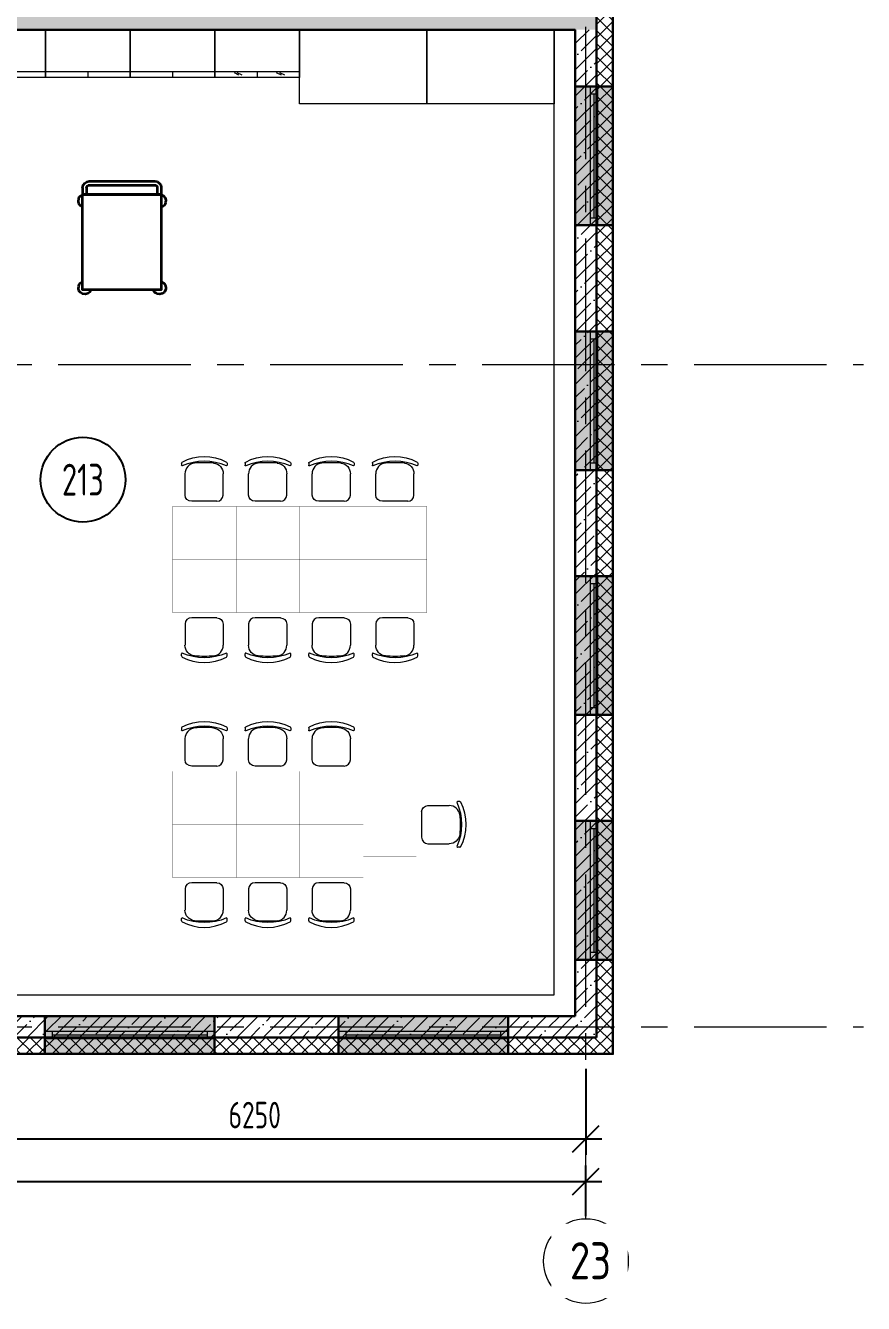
# Model space of a CAD drawing. Header units: millimetres. Extents: x -13407 to 95998, y -2719 to 109387.
# Drawn here: x 63128 to 71033, y -2719 to 9342 of the extents above; entities that cross this region are included whole.
import ezdxf
from ezdxf.enums import TextEntityAlignment as Align

# ---------------------------------------------------------------- set-up
doc = ezdxf.new("R2010")
doc.units = ezdxf.units.MM
doc.linetypes.add('CENTER', pattern=[2, 1.25, -0.25, 0.25, -0.25])
for name, color, linetype, lineweight in [('_ТХ_обор_комп принт', 30, 'Continuous', 13), ('АР_Маркер экспликации', 239, 'Continuous', 13), ('АР_Навесной фасад', 5, 'Continuous', 5), ('АР_Номер помещения', 1, 'Continuous', 25), ('АР_Окна БЛОК', 250, 'Continuous', 13), ('АР_Оси', 193, 'Continuous', 9), ('АР_Оси размеры', 164, 'Continuous', 9), ('АР_Подоконники', 163, 'Continuous', 9), ('АР_Помещения_площадь', 19, 'Continuous', 9), ('АР_Сущ Несущая стена', 202, 'Continuous', 30), ('АР_Утеплитель', 250, 'Continuous', 9), ('АР_Штриховка монолит', 250, 'Continuous', 9), ('ТХ_мебель передв', 250, 'Continuous', 13), ('ТХ_ОСНОВНОЙ', 103, 'Continuous', 25)]:
    doc.layers.add(name, color=color, linetype=linetype, lineweight=lineweight)
doc.layers.get('ТХ_ОСНОВНОЙ').off()
doc.styles.add('ISOCPEUR', font='isocpeur.ttf', dxfattribs={"width": 0.7})
doc.styles.get("Standard").update_dxf_attribs({"font": 'arial.ttf'})
doc.styles.add('ГОСТ 2.304', font='isocpeur.ttf', dxfattribs={"width": 0.7})
doc.dimstyles.new('СПДС', dxfattribs={"dimscale": 100, "dimtxt": 2.5, "dimasz": 2.5, "dimexe": 1.5, "dimexo": 0, "dimgap": 1, "dimtad": 1, "dimdec": 0, "dimrnd": 1, "dimtxsty": 'ГОСТ 2.304', "dimblk": 'OBLIQUE', "dimcen": 2.5, "dimdle": 1.5, "dimadec": 0, "dimazin": 2, "dimtfac": 0.75, "dimtdec": 0, "dimtmove": 1, "dimatfit": 3, "dimfxl": 1, "dimtolj": 1, "dimarcsym": 1})
pattern_1 = [(45, (-951587.81, 109892.1), (-123.743687, 123.743687), []), (45, (-951464.07, 109892.1), (-123.743687, 123.743687), [218.75, -43.75, 0, -43.75])]

# ---------------------------------------------------------------- blocks, each defined once
blk = doc.blocks.new('*U197')
h = blk.add_hatch(color=253)
h.dxf.hatch_style = 1
h.paths.add_polyline_path([(-1600, -140), (0, -140), (0, 220), (-1600, 220)])
at = {"color": 253, "lineweight": 30}
for p, q in [((-1600, -140), (-1600, 220)), ((0, -140), (0, 220))]:
    blk.add_line(p, q, dxfattribs=at)
at = {"color": 253}
for p, q in [((0, 220), (-1600, 220)), ((-1600, 70), (0, 70)), ((-1600, 0), (0, 0)), ((-1530, 0), (-1530, 70)), ((-1530, 35), (-70, 35)), ((-70, 0), (-70, 70)), ((-1600, -140), (0, -140)), ((-1600, -140), (-1600, -140)), ((-1600, -140), (-1600, -140)), ((0, -140), (0, -140)), ((0, -140), (0, -140))]:
    blk.add_line(p, q, dxfattribs=at)
blk = doc.blocks.new('*U198')
h = blk.add_hatch(color=253)
h.dxf.hatch_style = 1
h.paths.add_polyline_path([(-1600, -140), (0, -140), (0, 220), (-1600, 220)])
at = {"color": 253, "lineweight": 30}
for p, q in [((-1600, -140), (-1600, 220)), ((0, -140), (0, 220))]:
    blk.add_line(p, q, dxfattribs=at)
at = {"color": 253}
for p, q in [((0, 220), (-1600, 220)), ((-1600, 70), (0, 70)), ((-1600, 0), (0, 0)), ((-1530, 0), (-1530, 70)), ((-1530, 35), (-70, 35)), ((-70, 0), (-70, 70)), ((-1600, -140), (0, -140)), ((-1600, -140), (-1600, -140)), ((-1600, -140), (-1600, -140)), ((0, -140), (0, -140)), ((0, -140), (0, -140))]:
    blk.add_line(p, q, dxfattribs=at)
blk = doc.blocks.new('*U200')
h = blk.add_hatch(color=253)
h.dxf.hatch_style = 1
h.paths.add_polyline_path([(-1310, -140), (0, -140), (0, 220), (-1310, 220)])
at = {"color": 253, "lineweight": 30}
for p, q in [((-1310, -140), (-1310, 220)), ((0, -140), (0, 220))]:
    blk.add_line(p, q, dxfattribs=at)
at = {"color": 253}
for p, q in [((0, 220), (-1310, 220)), ((-1310, 70), (0, 70)), ((-1310, 0), (0, 0)), ((-1240, 0), (-1240, 70)), ((-1240, 35), (-70, 35)), ((-70, 0), (-70, 70)), ((-1310, -140), (0, -140)), ((-1310, -140), (-1310, -140)), ((-1310, -140), (-1310, -140)), ((0, -140), (0, -140)), ((0, -140), (0, -140))]:
    blk.add_line(p, q, dxfattribs=at)
blk = doc.blocks.new('*U201')
h = blk.add_hatch(color=253)
h.dxf.hatch_style = 1
h.paths.add_polyline_path([(-1310, -140), (0, -140), (0, 220), (-1310, 220)])
at = {"color": 253, "lineweight": 30}
for p, q in [((-1310, -140), (-1310, 220)), ((0, -140), (0, 220))]:
    blk.add_line(p, q, dxfattribs=at)
at = {"color": 253}
for p, q in [((0, 220), (-1310, 220)), ((-1310, 70), (0, 70)), ((-1310, 0), (0, 0)), ((-1240, 0), (-1240, 70)), ((-1240, 35), (-70, 35)), ((-70, 0), (-70, 70)), ((-1310, -140), (0, -140)), ((-1310, -140), (-1310, -140)), ((-1310, -140), (-1310, -140)), ((0, -140), (0, -140)), ((0, -140), (0, -140))]:
    blk.add_line(p, q, dxfattribs=at)
blk = doc.blocks.new('*U214')
h = blk.add_hatch(color=253)
h.dxf.hatch_style = 1
h.paths.add_polyline_path([(-1310, -140), (0, -140), (0, 220), (-1310, 220)])
at = {"color": 253, "lineweight": 30}
for p, q in [((-1310, -140), (-1310, 220)), ((0, -140), (0, 220))]:
    blk.add_line(p, q, dxfattribs=at)
at = {"color": 253}
for p, q in [((0, 220), (-1310, 220)), ((-1310, 70), (0, 70)), ((-1310, 0), (0, 0)), ((-1240, 0), (-1240, 70)), ((-1240, 35), (-70, 35)), ((-70, 0), (-70, 70)), ((-1310, -140), (0, -140)), ((-1310, -140), (-1310, -140)), ((-1310, -140), (-1310, -140)), ((0, -140), (0, -140)), ((0, -140), (0, -140))]:
    blk.add_line(p, q, dxfattribs=at)
blk = doc.blocks.new('*U215')
h = blk.add_hatch(color=253)
h.dxf.hatch_style = 1
h.paths.add_polyline_path([(-1310, -140), (0, -140), (0, 220), (-1310, 220)])
at = {"color": 253, "lineweight": 30}
for p, q in [((-1310, -140), (-1310, 220)), ((0, -140), (0, 220))]:
    blk.add_line(p, q, dxfattribs=at)
at = {"color": 253}
for p, q in [((0, 220), (-1310, 220)), ((-1310, 70), (0, 70)), ((-1310, 0), (0, 0)), ((-1240, 0), (-1240, 70)), ((-1240, 35), (-70, 35)), ((-70, 0), (-70, 70)), ((-1310, -140), (0, -140)), ((-1310, -140), (-1310, -140)), ((-1310, -140), (-1310, -140)), ((0, -140), (0, -140)), ((0, -140), (0, -140))]:
    blk.add_line(p, q, dxfattribs=at)
blk = doc.blocks.new('_Oblique')
at = {"color": 253, "linetype": 'ByBlock', "lineweight": -2}
blk.add_line((-0.5, -0.5), (0.5, 0.5), dxfattribs=at)
blk = doc.blocks.new('*D312')
at = {"layer": 'АР_Оси размеры', "color": 253, "lineweight": -2, "ltscale": 100, "transparency": 16777216}
for p, q in [((68415, -505), (68415, -1316)), ((62165, -744), (62165, -1316)), ((62015, -1166), (68565, -1166))]:
    blk.add_line(p, q, dxfattribs=at)
at = {"layer": 'АР_Оси размеры', "color": 253, "lineweight": -2, "ltscale": 100, "transparency": 16777216, "xscale": 250, "yscale": 250, "zscale": 250, "rotation": 180}
blk.add_blockref('_Oblique', (62165, -1166), dxfattribs=at)
at = {"layer": 'АР_Оси размеры', "color": 253, "lineweight": -2, "ltscale": 100, "transparency": 16777216, "xscale": 250, "yscale": 250, "zscale": 250}
blk.add_blockref('_Oblique', (68415, -1166), dxfattribs=at)
at = {"layer": 'АР_Оси размеры', "color": 253, "ltscale": 100, "transparency": 16777216, "insert": (65290, -941), "char_height": 250, "attachment_point": 5, "style": 'ГОСТ 2.304'}
blk.add_mtext('\\A1;6250', dxfattribs=at)
blk = doc.blocks.new('*D298')
at = {"layer": 'АР_Оси размеры', "color": 253, "lineweight": -2, "ltscale": 100, "transparency": 16777216}
for p, q in [((0, -1894), (0, -1418)), ((68415, -1894), (68415, -1418)), ((-150, -1568), (68565, -1568))]:
    blk.add_line(p, q, dxfattribs=at)
at = {"layer": 'АР_Оси размеры', "color": 253, "lineweight": -2, "ltscale": 100, "transparency": 16777216, "xscale": 250, "yscale": 250, "zscale": 250, "rotation": 180}
blk.add_blockref('_Oblique', (0, -1568), dxfattribs=at)
at = {"layer": 'АР_Оси размеры', "color": 253, "lineweight": -2, "ltscale": 100, "transparency": 16777216, "xscale": 250, "yscale": 250, "zscale": 250}
blk.add_blockref('_Oblique', (68415, -1568), dxfattribs=at)
at = {"layer": 'АР_Оси размеры', "color": 253, "ltscale": 100, "transparency": 16777216, "insert": (34208, -1343), "char_height": 250, "attachment_point": 5, "style": 'ГОСТ 2.304'}
blk.add_mtext('\\A1;68415', dxfattribs=at)
blk = doc.blocks.new('*U361')
at = {"layer": 'АР_Номер помещения', "color": 253}
blk.add_circle((-9385, 4788), 400, dxfattribs=at)
at = {"layer": 'АР_Номер помещения', "color": 253, "style": 'ISOCPEUR', "width": 0.7}
blk.add_attdef('НОМЕР_ПОМЕЩЕНИЯ', text='', height=300, dxfattribs=at).set_placement((-9385, 4788), align=Align.MIDDLE_CENTER)
at = {"layer": 'АР_Помещения_площадь', "color": 253, "lineweight": 30, "width": 0.7, "flags": 104}
blk.add_attdef('ИМЯ_ПОМЕЩЕНИЯ', text='', height=100, dxfattribs=at).set_placement((158, 1217), align=Align.MIDDLE_CENTER)
blk = doc.blocks.new('Стул ученический регулируемый по высоте №3-№5')
at = {"layer": 'ТХ_мебель передв', "color": 253}
for p, q in [((256470, -153165), (256470, -152927)), ((256528, -152864), (256729, -152864)), ((256830, -152832), (256809, -152832)), ((256528, -153224), (256729, -153224)), ((256809, -153261), (256803, -153255)), ((256830, -153261), (256809, -153261))]:
    blk.add_line(p, q, dxfattribs=at)
for centre, radius, start, end in [((256728, -152966), 103, 7.1143, 89.1875), ((256325, -153046), 522, 336.4028, 23.5972), ((255752, -153046), 1082, 355.0613, 4.8806), ((256529, -153165), 58.7, 180.4856, 269.5174)]:
    blk.add_arc(centre, radius, start, end, dxfattribs=at)
for points in [[(256470, -152927), (256470, -152890), (256496, -152864), (256528, -152864)], [(256803, -152837), (256803, -152832), (256803, -152832), (256809, -152832)], [(256830, -152832), (256835, -152832), (256835, -152832), (256840, -152837)], [(256840, -152837), (256909, -152964), (256909, -153123), (256840, -153255)], [(256830, -153134), (256824, -153187), (256782, -153224), (256729, -153224)], [(256840, -153255), (256835, -153255), (256835, -153261), (256830, -153261)]]:
    blk.add_open_spline(points, degree=3, dxfattribs=at)
blk = doc.blocks.new('Стол ученический одноместный с возможностью объединения для групповых занятий регулируемый по высоте №3-№5')
at = {"layer": 'ТХ_мебель передв', "color": 253, "const_width": 2}
blk.add_lwpolyline([(251154, -153942), (251154, -154542), (250654, -154542), (250654, -153942)], close=True, dxfattribs=at)
blk = doc.blocks.new('У051')
at = {"layer": 'ТХ_мебель передв', "color": 253, "lineweight": 0, "ltscale": 100, "transparency": 33554687}
blk.add_lwpolyline([(309520, -137839), (309970, -137839), (309970, -138638), (309520, -138638)], close=True, dxfattribs=at)
for points in [[(309573, -138638), (309573, -137839)], [(309573, -138238), (309520, -138238)]]:
    blk.add_lwpolyline(points, dxfattribs=at)
blk = doc.blocks.new('У062')
at = {"layer": 'ТХ_мебель передв', "color": 253, "lineweight": 0, "ltscale": 100, "transparency": 33554687}
blk.add_lwpolyline([(309520, -138638), (309970, -138638), (309970, -139437), (309520, -139437)], close=True, dxfattribs=at)
for points in [[(309573, -139437), (309573, -138638)], [(309541, -138865), (309563, -138823)], [(309541, -138897), (309563, -138849)], [(309573, -139037), (309520, -139037)], [(309541, -139267), (309563, -139220)], [(309541, -139299), (309563, -139251)]]:
    blk.add_lwpolyline(points, dxfattribs=at)
blk = doc.blocks.new('У050')
at = {"layer": 'ТХ_мебель передв', "color": 253, "lineweight": 0, "ltscale": 100, "transparency": 33554687}
blk.add_lwpolyline([(292225, -58034), (291526, -58034), (291526, -56833), (292225, -56833)], close=True, dxfattribs=at)
blk = doc.blocks.new('У063')
at = {"layer": '_ТХ_обор_комп принт', "color": 253, "lineweight": 35}
for points in [[(-13199, 63123), (-13199, 63060)], [(-13162, 63123), (-13162, 63060)], [(-13136, 63187), (-12516, 63187)], [(-13136, 63150), (-12516, 63150)], [(-12495, 63123), (-12495, 63060)], [(-12458, 63123), (-12458, 63060)], [(-12458, 63060), (-13199, 63060)]]:
    blk.add_lwpolyline(points, dxfattribs=at)
blk.add_lwpolyline([(-13199, 63060), (-12458, 63060), (-12458, 62160), (-13199, 62160)], close=True, dxfattribs=at)
for points in [[(-13199, 63123), (-13199, 63160), (-13167, 63187), (-13136, 63187)], [(-13162, 63123), (-13162, 63139), (-13146, 63150), (-13136, 63150)]]:
    blk.add_open_spline(points, degree=3, dxfattribs=at)
for points, knots in [([(-12522, 63187), (-12485, 63187), (-12458, 63160), (-12458, 63129), (-12458, 63129), (-12458, 63129), (-12458, 63123)], [0, 0, 0, 0, 1, 1, 1, 2, 2, 2, 2]), ([(-12516, 63150), (-12506, 63150), (-12495, 63139), (-12495, 63129), (-12495, 63129), (-12495, 63129), (-12495, 63123)], [0, 0, 0, 0, 1, 1, 1, 2, 2, 2, 2]), ([(-13199, 62943), (-13231, 62954), (-13247, 62986), (-13236, 63023), (-13231, 63039), (-13215, 63055), (-13199, 63060)], [0, 0, 0, 0, 1, 1, 1, 2, 2, 2, 2]), ([(-12458, 63060), (-12426, 63049), (-12405, 63017), (-12416, 62986), (-12421, 62965), (-12437, 62949), (-12458, 62943)], [0, 0, 0, 0, 1, 1, 1, 2, 2, 2, 2]), ([(-13120, 62160), (-13130, 62128), (-13162, 62113), (-13199, 62123), (-13231, 62134), (-13247, 62165), (-13236, 62197), (-13231, 62218), (-13215, 62234), (-13199, 62240)], [0, 0, 0, 0, 1, 1, 1, 2, 2, 2, 3, 3, 3, 3]), ([(-12458, 62240), (-12426, 62229), (-12405, 62192), (-12416, 62160), (-12426, 62128), (-12463, 62113), (-12495, 62123), (-12511, 62128), (-12527, 62144), (-12532, 62160)], [0, 0, 0, 0, 1, 1, 1, 2, 2, 2, 3, 3, 3, 3])]:
    blk.add_open_spline(points, degree=3, knots=knots, dxfattribs=at)

msp = doc.modelspace()

# ---------------------------------------------------------------- hatches: boundary and pattern name
at = {"layer": 'АР_Утеплитель', "ltscale": 100}
h = msp.add_hatch(dxfattribs=at)
h.set_pattern_fill('ANSI37', color=253, scale=700)
h.set_pattern_definition([(45, (-945096.63, 49045.73), (-61.871843, 61.871843), []), (135, (-945096.63, 49045.73), (-61.871843, -61.871843), [])])
h.paths.add_polyline_path([(14984.6, 47631), (14834.6, 47631), (14829.8, 47062.2), (17959.8, 47062.2), (17959.8, 44132.2), (21080, 44132.2), (21080, 36112.2), (17279.8, 36112.2), (17279.8, 35982.2), (11889.8, 35982.2), (11889.8, 27372.2), (16865, 27372.2), (16865, 31337.2), (51665, 31337.2), (51665, 27372.2), (62165, 27372.2), (62165, 9502.2), (68515, 9502.2), (68515, -207.8), (55415, -207.8), (55415, 6142.2), (47535, 6142.2), (47535, 11332.2), (38999.7, 11332.2), (38999.7, 10932.2), (39149.7, 10932.2), (39149.7, 11182.2), (47385, 11182.2), (47385, 5992.2), (55265, 5992.2), (55265, -357.8), (68665, -357.8), (68665, 9652.2), (62315, 9652.2), (62315, 27522.2), (51815, 27522.2), (51815, 31487.2), (16715, 31487.2), (16715, 27522.2), (12039.8, 27522.2), (12039.8, 35832.2), (17429.8, 35832.2), (17429.8, 35962.2), (21230, 35962.2), (21230, 44282.2), (18109.8, 44282.2), (18109.8, 47212.2), (14979.8, 47212.2)])
h.paths.add_polyline_path([(14829.8, 49271), (14979.8, 49271), (14979.8, 50412.5), (15129.8, 50412.5), (15129.8, 50562.5), (14829.8, 50562.5)])
at = {"layer": 'АР_Штриховка монолит', "ltscale": 100}
h = msp.add_hatch(dxfattribs=at)
h.set_pattern_fill('ANSI35', color=253, scale=700)
h.set_pattern_definition(pattern_1)
h.paths.add_polyline_path([(68515, 9502.2), (62165, 9502.2), (62165, 27172.6), (61965, 27171.8), (61965, 9502.2), (61865, 9502.2), (61865, 6442.2), (62165, 6442.2), (62165, 9302.2), (68315, 9302.2), (68515, 9302.2)])
h = msp.add_hatch(dxfattribs=at)
h.set_pattern_fill('ANSI35', color=253, scale=700)
h.set_pattern_definition(pattern_1)
h.paths.add_polyline_path([(68515, 9302.2), (68315, 9302.2), (68315, -7.8), (68315, -207.8), (68515, -207.8)])
h = msp.add_hatch(dxfattribs=at)
h.set_pattern_fill('ANSI35', color=253, scale=700)
h.set_pattern_definition(pattern_1)
h.paths.add_polyline_path([(55615, -7.8), (55415, -7.8), (55415, -207.8), (68315, -207.8), (68315, -7.8)])

# ---------------------------------------------------------------- linework, layer by layer
at = {"layer": 'АР_Навесной фасад', "color": 253, "ltscale": 100}
for points in [[(68665, -357.8), (68665.4, 9652.2)], [(68675, -367.8), (68675.4, 9662.2)], [(55265, -357.8), (68665, -357.8)], [(55255, -367.8), (68675, -367.8)]]:
    msp.add_lwpolyline(points, dxfattribs=at)
at = {"layer": 'АР_Оси', "color": 253, "linetype": 'CENTER', "ltscale": 1000}
for p, q in [((68415, -1919.1), (68415, 32388.4)), ((-12563.8, 6142.2), (71033.4, 6142.2)), ((-12563.8, -107.8), (71033.4, -107.8))]:
    msp.add_line(p, q, dxfattribs=at)
at = {"layer": 'АР_Оси', "color": 253, "ltscale": 0.5}
msp.add_circle((68415, -2319.1), 400, dxfattribs=at)
at = {"layer": 'АР_Подоконники', "color": 253, "ltscale": 100}
for p, q in [((68115, 192.2), (68115, 9302.2)), ((55815, 192.2), (68115, 192.2))]:
    msp.add_line(p, q, dxfattribs=at)
at = {"layer": 'АР_Сущ Несущая стена', "color": 253, "ltscale": 100}
for p, q in [((68515, -207.8), (68515, 9502.2)), ((62165, 9302.2), (68315, 9302.2)), ((68315, -7.8), (68315, 9302.2)), ((55615, -7.8), (68315, -7.8)), ((55415, -207.8), (68515, -207.8))]:
    msp.add_line(p, q, dxfattribs=at)

# ---------------------------------------------------------------- block references
at = {"layer": 'АР_Маркер экспликации', "color": 253}
ref = msp.add_blockref('*U361', (73054.7, 267.8), dxfattribs=at)
ref.add_attrib('НОМЕР_ПОМЕЩЕНИЯ', '213', dxfattribs={"layer": 'АР_Номер помещения', "color": 253, "height": 300, "style": 'ISOCPEUR', "width": 0.7}).set_placement((63669.2, 5056), align=Align.MIDDLE_CENTER)
at = {"layer": 'АР_Окна БЛОК', "color": 253, "rotation": 270}
for name, p in [('*U215', (68455.3, 7457.2)), ('*U214', (68455.3, 5145.2)), ('*U201', (68455.3, 2835.2)), ('*U200', (68455.3, 525.2))]:
    msp.add_blockref(name, p, dxfattribs=at)
at = {"layer": 'АР_Окна БЛОК', "color": 253, "xscale": -1, "rotation": 180}
for name, p in [('*U197', (64910, -147.8)), ('*U198', (67680, -147.8))]:
    msp.add_blockref(name, p, dxfattribs=at)
at = {"layer": 'ТХ_мебель передв', "color": 253, "rotation": 90}
for p in [(-88231.4, -251617.6), (-87631.4, -251617.6), (-87031.4, -251617.6), (-86431.4, -251617.6), (-88231.4, -254117.6), (-87631.4, -254117.6), (-87031.4, -254117.6)]:
    msp.add_blockref('Стул ученический регулируемый по высоте №3-№5', p, dxfattribs=at)
at = {"layer": 'ТХ_мебель передв', "color": 253, "xscale": -1}
for p, rotation in [((-88231.4, 260222.3), 90), ((-87631.4, 260222.3), 90), ((-87031.4, 260222.3), 90), ((-86431.4, 260222.3), 90), ((-189605, -151244), 180), ((-88231.4, 257722.3), 90), ((-87631.4, 257722.3), 90), ((-87031.4, 257722.3), 90)]:
    msp.add_blockref('Стул ученический регулируемый по высоте №3-№5', p, dxfattribs=dict(at, rotation=rotation))
at = {"layer": 'ТХ_ОСНОВНОЙ', "color": 253, "rotation": 90}
for name, p in [('У051', (-75322.2, -300667.9)), ('У051', (-74523.1, -300667.9)), ('У051', (-73724.1, -300667.9)), ('У062', (-73724.1, -300667.9)), ('У050', (8880, -282922.8)), ('У050', (10081.2, -282922.8)), ('Стол ученический одноместный с возможностью объединения для групповых занятий регулируемый по высоте №3-№5', (-89427, -246351.2)), ('Стол ученический одноместный с возможностью объединения для групповых занятий регулируемый по высоте №3-№5', (-88827, -246351.2)), ('Стол ученический одноместный с возможностью объединения для групповых занятий регулируемый по высоте №3-№5', (-88227, -246351.2)), ('Стол ученический одноместный с возможностью объединения для групповых занятий регулируемый по высоте №3-№5', (-87627, -246351.2)), ('Стол ученический одноместный с возможностью объединения для групповых занятий регулируемый по высоте №3-№5', (-89427, -248851.2)), ('Стол ученический одноместный с возможностью объединения для групповых занятий регулируемый по высоте №3-№5', (-88827, -248851.2)), ('Стол ученический одноместный с возможностью объединения для групповых занятий регулируемый по высоте №3-№5', (-88227, -248851.2))]:
    msp.add_blockref(name, p, dxfattribs=at)
at = {"layer": 'ТХ_ОСНОВНОЙ', "color": 253}
msp.add_blockref('У063', (76865.7, -55313.5), dxfattribs=at)
at = {"layer": 'ТХ_ОСНОВНОЙ', "color": 253, "xscale": -1}
for p, rotation in [((-89427, 254955.9), 90), ((-88827, 254955.9), 90), ((-88227, 254955.9), 90), ((-87627, 254955.9), 90), ((-184338.6, -152439.6), 180), ((-89427, 252455.9), 90), ((-88827, 252455.9), 90), ((-88227, 252455.9), 90)]:
    msp.add_blockref('Стол ученический одноместный с возможностью объединения для групповых занятий регулируемый по высоте №3-№5', p, dxfattribs=dict(at, rotation=rotation))

# ---------------------------------------------------------------- dimensions: what is measured, and where the dimension line sits
at = {"layer": 'АР_Оси размеры', "color": 253, "ltscale": 100}
for base, p1, p2, picture, middle in [((68415, -1166.4), (62165, -744.3), (68415, -504.9), '*D312', (65290, -941.4)), ((68415, -1568.5), (0, -1894.1), (68415, -1894.1), '*D298', (34207.5, -1343.5))]:
    dim = msp.add_linear_dim(base=base, p1=p1, p2=p2, dimstyle='СПДС', override={"dimclrd": 253, "dimclre": 253, "dimclrt": 253}, dxfattribs=at)
    dim.commit()
    dim.dimension.update_dxf_attribs({"geometry": picture, "text_midpoint": middle})

# ---------------------------------------------------------------- next in the draw order: texts
at = {"layer": 'АР_Оси', "color": 253, "insert": (68263.6, -2141.3), "char_height": 350, "width": 370.762, "attachment_point": 1, "line_spacing_factor": 1.149209, "style": 'ГОСТ 2.304', "bg_fill": 2}
msp.add_mtext('{\\W0.8;23}', dxfattribs=at)

doc.saveas('drawing.dxf')
